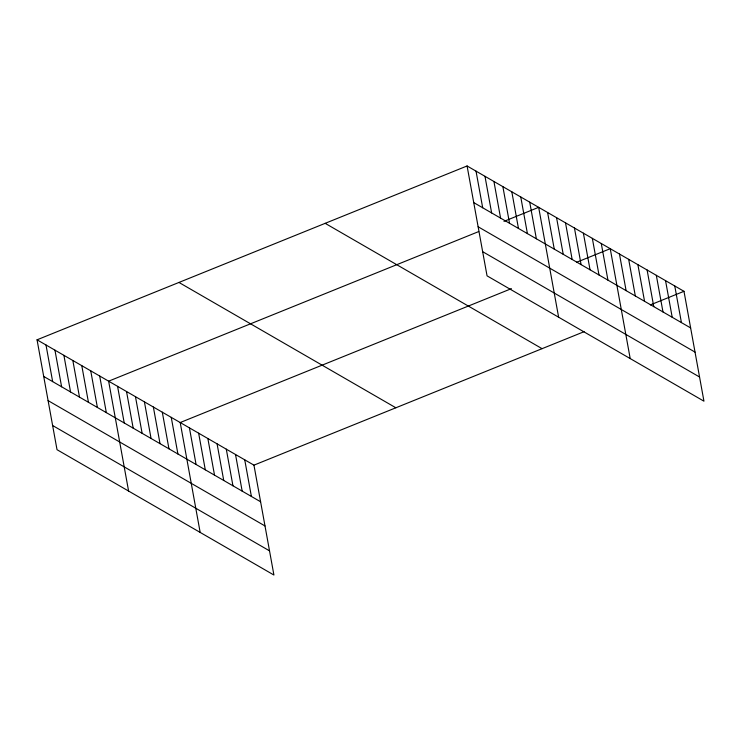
<?xml version="1.0" encoding="UTF-8"?>
<svg xmlns="http://www.w3.org/2000/svg" width="741" height="741" viewBox="0 0 741 741"><rect width="100%" height="100%" fill="white"/><g stroke="black" fill="none" stroke-linecap="round" stroke-linejoin="round"><path stroke-width="1.11" d="M37.05 339.813L253.95 465.153L273.92 575.035L57.02 449.694L37.05 339.813L467.08 165.965L683.98 291.306L703.95 401.187L487.05 275.847L467.08 165.965M478.742 231.553L108.631 381.18L128.601 491.061M503.973 221.355L538.661 207.332L558.631 317.213M511.42 288.638L180.202 422.537L200.172 532.418M576.6 262.286L610.232 248.689L630.202 358.57M253.95 465.153L584.121 331.672M650.339 304.903L683.98 291.306M473.74 202.599L690.64 327.93M478.13 226.774L695.03 352.105M482.66 251.681L699.56 377.012M325.169 223.337L542.069 348.668M178.961 282.451L395.861 407.782M43.71 376.447L260.61 501.777M48.1 400.622L265 525.953M52.63 425.519L269.529 550.859M674.764 285.98L681.424 322.604M665.548 280.654L672.198 317.278M656.322 275.319L662.982 311.952M647.106 269.993L653.766 306.626M637.89 264.667L644.55 301.3M628.674 259.341L635.324 295.974M619.457 254.015L626.108 290.648M601.284 243.52L607.944 280.144M592.337 238.352L598.997 274.976M583.389 233.183L590.049 269.807M574.442 228.006L581.101 264.639M565.503 222.837L572.154 259.47M556.556 217.669L563.206 254.302M547.608 212.5L554.259 249.124M529.713 202.163L536.364 238.787M520.766 196.986L527.416 233.619M511.818 191.817L518.468 228.45M502.87 186.649L509.53 223.273M493.923 181.48L500.583 218.104M484.975 176.312L491.635 212.936M476.028 171.134L482.687 207.767M244.734 459.828L251.394 496.451M235.518 454.492L242.168 491.126M226.292 449.166L232.952 485.8M217.076 443.84L223.736 480.474M207.86 438.515L214.519 475.148M198.644 433.189L205.294 469.822M189.418 427.863L196.078 464.496M171.254 417.368L177.914 453.992M162.307 412.2L168.967 448.824M153.359 407.022L160.019 443.655M144.412 401.854L151.071 438.487M135.464 396.685L142.124 433.318M126.526 391.517L133.176 428.141M117.578 386.348L124.229 422.972M99.683 376.002L106.334 412.635M90.735 370.833L97.386 407.467M81.788 365.665L88.438 402.298M72.84 360.496L79.491 397.12M63.893 355.328L70.552 391.952M54.945 350.16L61.605 386.783M45.998 344.982L52.657 381.615"/></g></svg>
